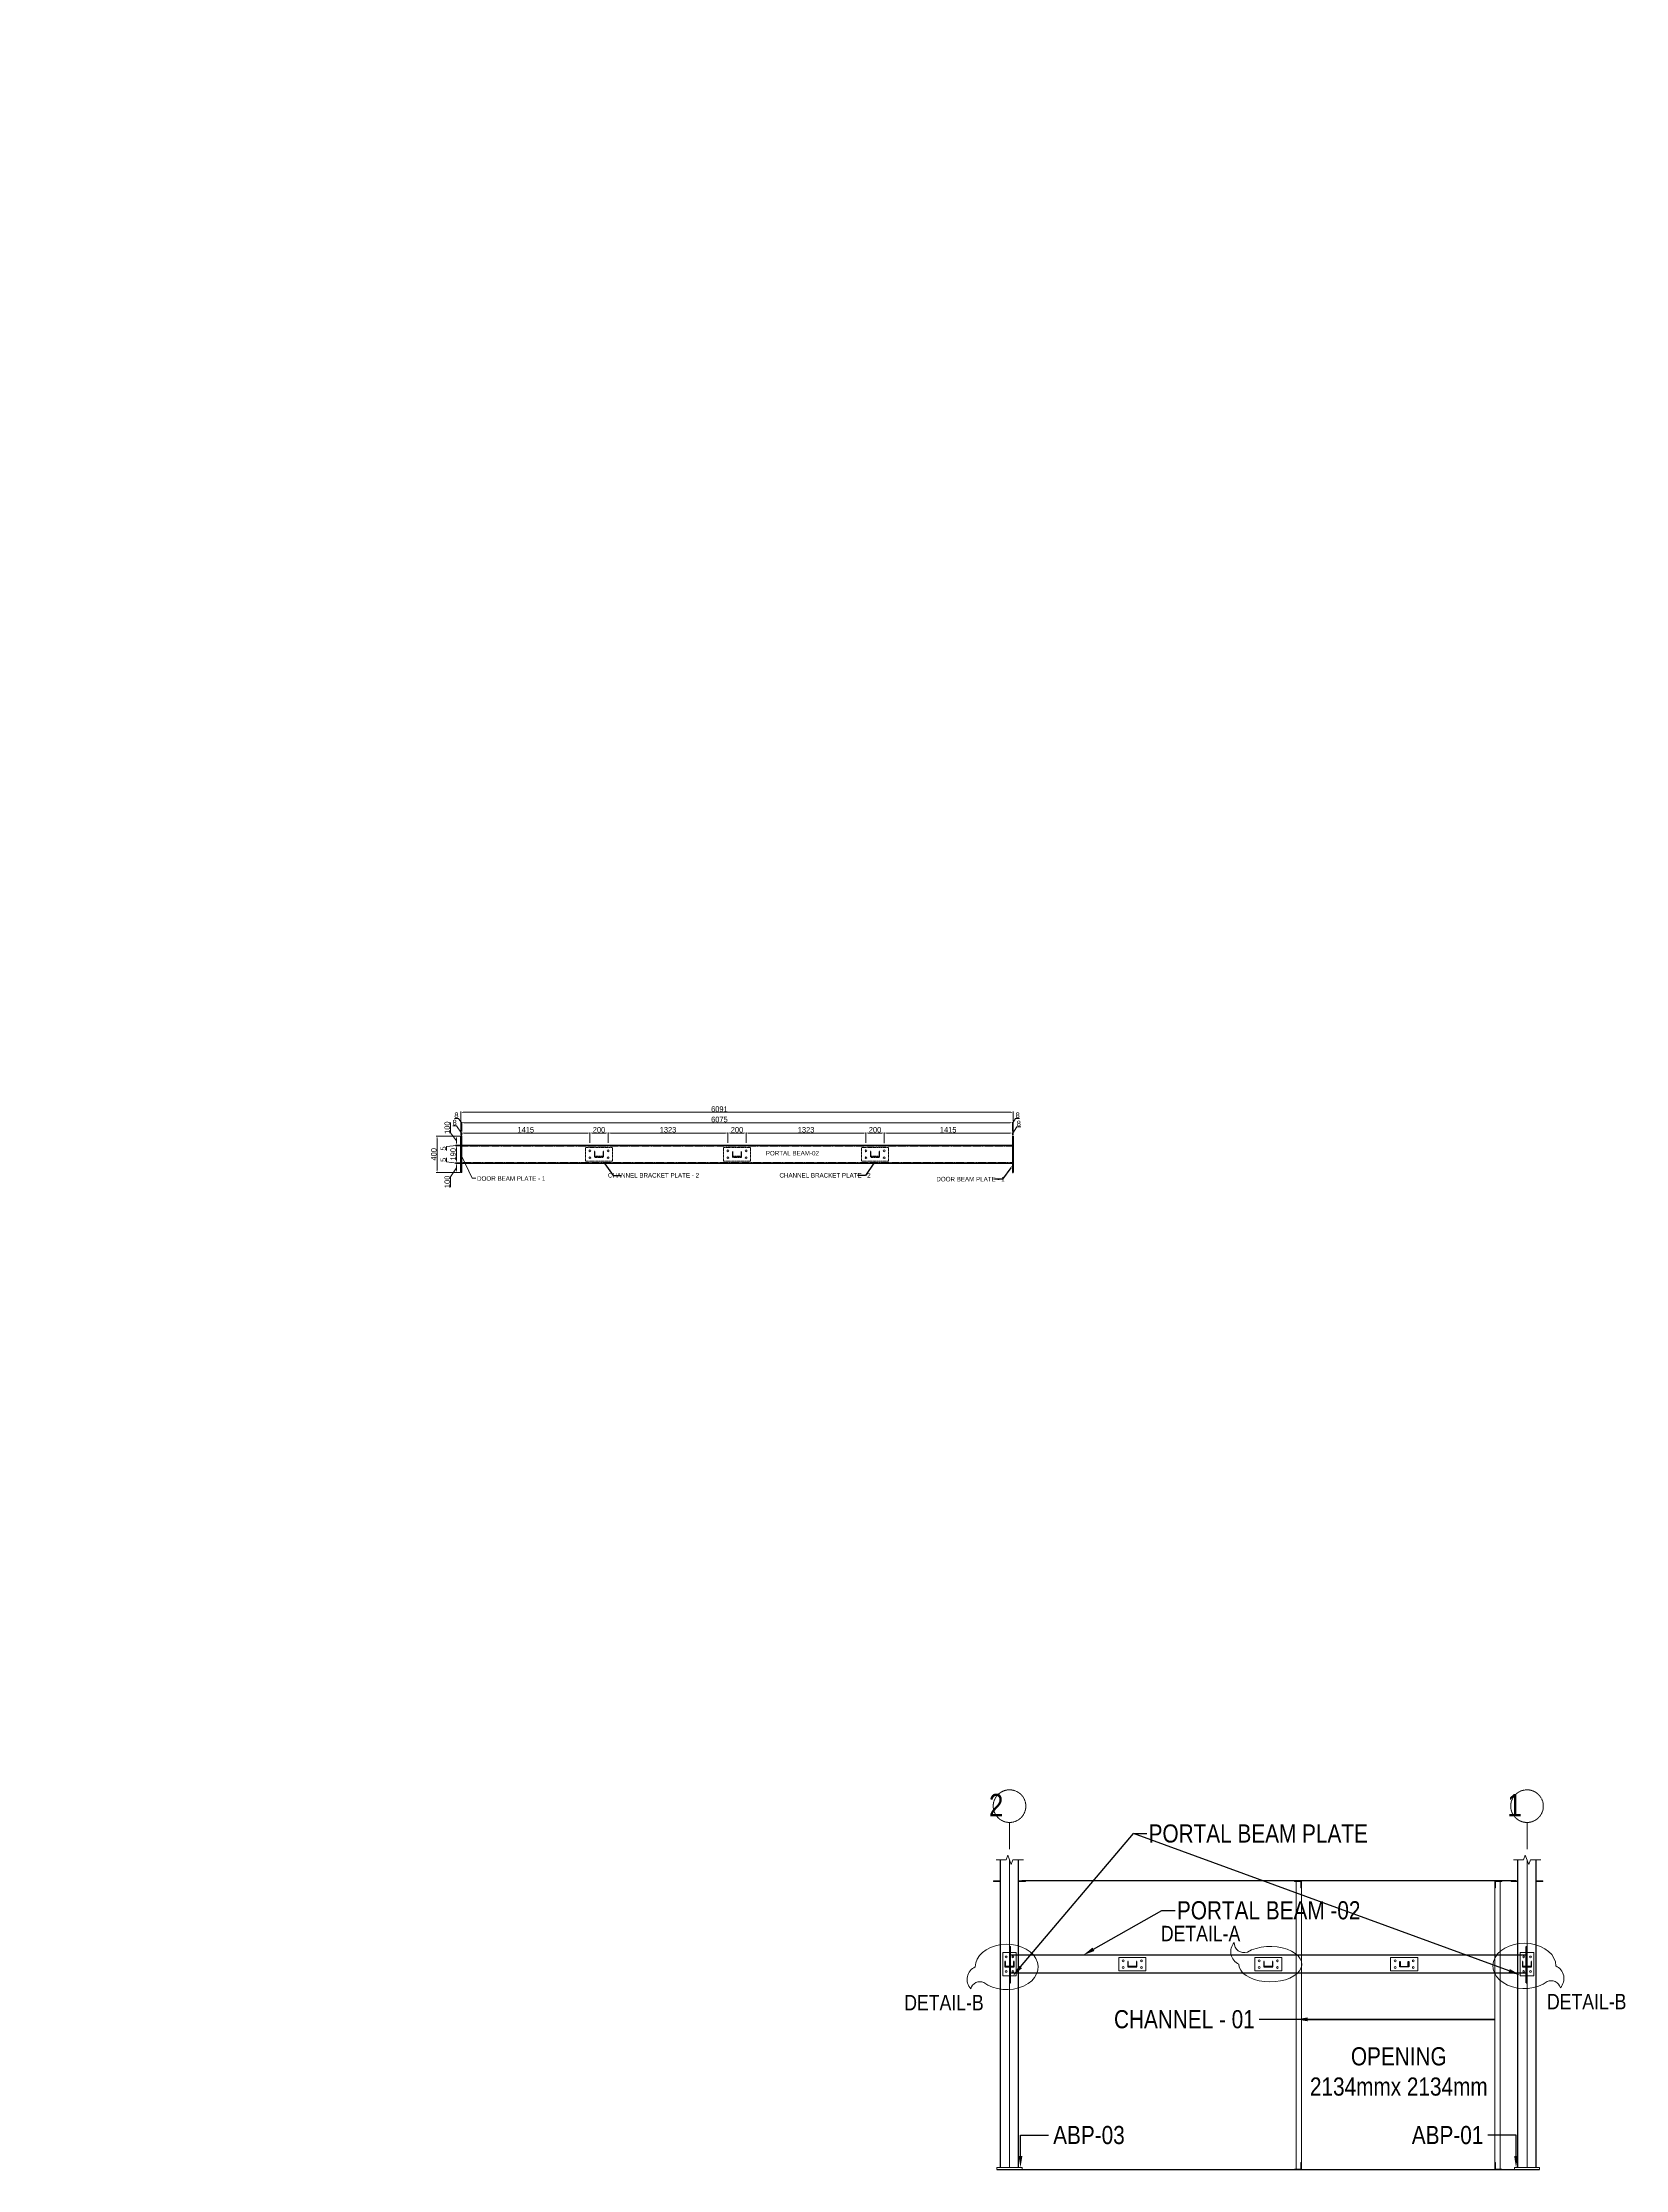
# Model space of a CAD drawing. Header units: millimetres. Extents: x 0 to 2669304, y -3314102 to 0.
# Drawn here: x 2440749 to 2458212, y -3116488 to -3093031 of the extents above; entities that cross this region are included whole.
import ezdxf
from ezdxf import colors
from ezdxf.entities.mleader import LeaderData, LeaderLine
from ezdxf.math import Vec2, Vec3

# ---------------------------------------------------------------- set-up
doc = ezdxf.new("R2010")
doc.units = ezdxf.units.MM
doc.header["$LTSCALE"] = 0.4
doc.header["$MEASUREMENT"] = 0
doc.header["$PDMODE"] = 34
for name, pattern in [('CENTER', [2, 1.25, -0.25, 0.25, -0.25]), ('DASHED', [0.75, 0.5, -0.25]), ('DASHED2', [0.375, 0.25, -0.125])]:
    doc.linetypes.add(name, pattern=pattern)
for name, color, linetype, lineweight in [('1NSDIM0', 7, 'Continuous', 9), ('Base Plate', 114, 'Continuous', 20), ('Bracing', 34, 'DASHED2', 20), ('Cleat plate', 124, 'Continuous', 20), ('Dim1', 147, 'Continuous', 20), ('DOORS', 44, 'Continuous', 9), ('Eave Clip', 12, 'Continuous', 18), ('Grid', 202, 'CENTER', 18), ('HATCH', 8, 'Continuous', 5), ('Outer Line', 1, 'Continuous', 30), ('Steel', 1, 'Continuous', 30), ('TEXT', 7, 'Continuous', 13), ('Text Small', 7, 'Continuous', 0)]:
    doc.layers.add(name, color=color, linetype=linetype, lineweight=lineweight)
for name, color, linetype in [('Girder', 104, 'Continuous'), ('Purlan', 46, 'Continuous'), ('SECONDARY', 6, 'Continuous')]:
    doc.layers.add(name, color=color, linetype=linetype)
doc.styles.get("Standard").update_dxf_attribs({"font": 'ARIALN.TTF'})
doc.styles.add('style2', font='ARIALN.TTF')
doc.dimstyles.new('shahid', dxfattribs={"dimtxt": 37.0005, "dimasz": 20, "dimexe": 8, "dimexo": 10, "dimgap": 5, "dimtad": 3, "dimdec": 0, "dimrnd": 1, "dimzin": 0, "dimdsep": 46, "dimtxsty": 'style2', "dimcen": 0.09, "dimclrt": 1, "dimadec": 0, "dimazin": 0, "dimtfac": 1, "dimtdec": 0, "dimtix": 1, "dimtmove": 1, "dimatfit": 3, "dimfxl": 0, "dimtolj": 1, "dimtzin": 0, "dimlwd": 5, "dimlwe": 5, "dimarcsym": 0})

# ---------------------------------------------------------------- blocks, each defined once
blk = doc.blocks.new('A$C79F251E9')
at = {"layer": 'Cleat plate'}
h = blk.add_hatch(color=256, dxfattribs=at)
h.dxf.hatch_style = 1
h.paths.add_polyline_path([(0, 0), (0, 5), (75, 5), (75, 0)])
blk.add_lwpolyline([(0, 0), (0, 5), (75, 5), (75, 0)], close=True, dxfattribs=at)
blk = doc.blocks.new('A$C157B0F3B')
at = {"layer": '1NSDIM0'}
for p, q in [((150, 260), (0, 260)), ((0, 260), (0, 0)), ((150, 260), (150, 0)), ((150, 0), (0, 0))]:
    blk.add_line(p, q, dxfattribs=at)
for centre in [(37, 210), (37, 50), (112, 210), (112, 50)]:
    blk.add_circle(centre, 10, dxfattribs=at)
at = {"layer": 'SECONDARY'}
blk.add_lwpolyline([(120, 160), (125, 160), (125, 100), (25, 100), (25, 160), (30, 160), (30, 105), (120, 105), (120, 160)], dxfattribs=at)
blk = doc.blocks.new('A$C036A6C31')
at = {"layer": '1NSDIM0'}
for p, q in [((0, 150), (0, 0)), ((0, 150), (300, 150)), ((0, 0), (300, 0)), ((300, 150), (300, 0))]:
    blk.add_line(p, q, dxfattribs=at)
for centre in [(50, 112), (50, 38), (250, 112), (250, 38)]:
    blk.add_circle(centre, 10, dxfattribs=at)
at = {"layer": 'SECONDARY'}
blk.add_lwpolyline([(195, 105), (200, 105), (200, 45), (100, 45), (100, 105), (105, 105), (105, 50), (195, 50), (195, 105)], dxfattribs=at)
blk = doc.blocks.new('*D1025')
at = {"layer": 'Defpoints', "color": 0, "linetype": 'Continuous'}
for p in [(2445365, -3105058), (2445365, -3105092), (2445373, -3105092)]:
    blk.add_point(p, dxfattribs=at)
at = {"layer": 'Dim1', "color": 0, "lineweight": 5}
for p, q in [((2445316, -3104978), (2445274, -3104978)), ((2445369, -3105058), (2445316, -3104978)), ((2445365, -3105082), (2445365, -3105050)), ((2445373, -3105058), (2445365, -3105058)), ((2445373, -3105058), (2445365, -3105058)), ((2445373, -3105082), (2445373, -3105050))]:
    blk.add_line(p, q, dxfattribs=at)
at = {"layer": 'Dim1', "color": 1, "linetype": 'Continuous', "insert": (2445295, -3104942), "char_height": 60, "attachment_point": 5, "style": 'style2'}
blk.add_mtext('\\A1;8', dxfattribs=at)
blk = doc.blocks.new('*D994')
at = {"layer": 'Defpoints', "color": 0, "linetype": 'Continuous'}
for p in [(2445373, -3105092), (2446788, -3105058), (2446788, -3105177)]:
    blk.add_point(p, dxfattribs=at)
at = {"layer": 'Dim1', "color": 0, "lineweight": 5}
for p, q in [((2445373, -3105082), (2445373, -3105050)), ((2445398, -3105058), (2446763, -3105058)), ((2446788, -3105167), (2446788, -3105050))]:
    blk.add_line(p, q, dxfattribs=at)
at = {"layer": 'Dim1', "color": 0, "linetype": 'Continuous'}
for points in [[(2445398, -3105053), (2445398, -3105062), (2445373, -3105058)], [(2446763, -3105053), (2446763, -3105062), (2446788, -3105058)]]:
    blk.add_solid(points, dxfattribs=at)
at = {"layer": 'Dim1', "color": 1, "linetype": 'Continuous', "insert": (2446080, -3105022), "char_height": 60, "attachment_point": 5, "style": 'style2'}
blk.add_mtext('\\A1;1415', dxfattribs=at)
blk = doc.blocks.new('*D1026')
at = {"layer": 'Defpoints', "color": 0, "linetype": 'Continuous'}
for p in [(2451448, -3105058), (2451448, -3105092), (2451456, -3105092)]:
    blk.add_point(p, dxfattribs=at)
at = {"layer": 'Dim1', "color": 0, "lineweight": 5}
for p, q in [((2451448, -3105082), (2451448, -3105050)), ((2451456, -3105058), (2451448, -3105058)), ((2451456, -3105058), (2451448, -3105058)), ((2451452, -3105058), (2451498, -3104988)), ((2451456, -3105082), (2451456, -3105050)), ((2451498, -3104988), (2451540, -3104988))]:
    blk.add_line(p, q, dxfattribs=at)
at = {"layer": 'Dim1', "color": 1, "linetype": 'Continuous', "insert": (2451519, -3104952), "char_height": 60, "attachment_point": 5, "style": 'style2'}
blk.add_mtext('\\A1;8', dxfattribs=at)
blk = doc.blocks.new('*D995')
at = {"layer": 'Defpoints', "color": 0, "linetype": 'Continuous'}
for p in [(2445373, -3104944), (2445373, -3105050), (2451448, -3105050)]:
    blk.add_point(p, dxfattribs=at)
at = {"layer": 'Dim1', "color": 0, "lineweight": 5}
for p, q in [((2445373, -3105040), (2445373, -3104936)), ((2451423, -3104944), (2445398, -3104944)), ((2451448, -3105040), (2451448, -3104936))]:
    blk.add_line(p, q, dxfattribs=at)
at = {"layer": 'Dim1', "color": 0, "linetype": 'Continuous'}
for points in [[(2445398, -3104939), (2445398, -3104948), (2445373, -3104944)], [(2451423, -3104939), (2451423, -3104948), (2451448, -3104944)]]:
    blk.add_solid(points, dxfattribs=at)
at = {"layer": 'Dim1', "color": 1, "linetype": 'Continuous', "insert": (2448216, -3104908), "char_height": 60, "attachment_point": 5, "style": 'style2'}
blk.add_mtext('\\A1;6075', dxfattribs=at)
blk = doc.blocks.new('*D996')
at = {"layer": 'Defpoints', "color": 0, "linetype": 'Continuous'}
for p in [(2445365, -3105092), (2445314, -3105192), (2445365, -3105192)]:
    blk.add_point(p, dxfattribs=at)
at = {"layer": 'Dim1', "color": 0, "lineweight": 5}
for p, q in [((2445250, -3105056), (2445250, -3104942)), ((2445314, -3105142), (2445250, -3105056)), ((2445355, -3105092), (2445306, -3105092)), ((2445314, -3105117), (2445314, -3105167)), ((2445355, -3105192), (2445306, -3105192))]:
    blk.add_line(p, q, dxfattribs=at)
at = {"layer": 'Dim1', "color": 0, "linetype": 'Continuous'}
for points in [[(2445310, -3105117), (2445319, -3105117), (2445314, -3105092)], [(2445310, -3105167), (2445319, -3105167), (2445314, -3105192)]]:
    blk.add_solid(points, dxfattribs=at)
at = {"layer": 'Dim1', "color": 1, "linetype": 'Continuous', "insert": (2445214, -3104999), "char_height": 60, "attachment_point": 5, "rotation": 90, "style": 'style2'}
blk.add_mtext('\\A1;100', dxfattribs=at)
blk = doc.blocks.new('*D997')
at = {"layer": 'Defpoints', "color": 0, "linetype": 'Continuous'}
for p in [(2445314, -3105197), (2445365, -3105192), (2445365, -3105197)]:
    blk.add_point(p, dxfattribs=at)
at = {"layer": 'Dim1', "color": 0, "lineweight": 5}
for p, q in [((2445314, -3105195), (2445206, -3105207)), ((2445206, -3105207), (2445206, -3105250)), ((2445355, -3105192), (2445306, -3105192)), ((2445355, -3105197), (2445306, -3105197)), ((2445314, -3105192), (2445314, -3105197)), ((2445314, -3105192), (2445314, -3105197))]:
    blk.add_line(p, q, dxfattribs=at)
at = {"layer": 'Dim1', "color": 1, "linetype": 'Continuous', "insert": (2445170, -3105228), "char_height": 60, "attachment_point": 5, "rotation": 90, "style": 'style2'}
blk.add_mtext('\\A1;5', dxfattribs=at)
blk = doc.blocks.new('*D998')
at = {"layer": 'Defpoints', "color": 0, "linetype": 'Continuous'}
for p in [(2445365, -3105197), (2445314, -3105387), (2445365, -3105387)]:
    blk.add_point(p, dxfattribs=at)
at = {"layer": 'Dim1', "color": 0, "lineweight": 5}
for p, q in [((2445355, -3105197), (2445306, -3105197)), ((2445314, -3105222), (2445314, -3105362)), ((2445355, -3105387), (2445306, -3105387))]:
    blk.add_line(p, q, dxfattribs=at)
at = {"layer": 'Dim1', "color": 0, "linetype": 'Continuous'}
for points in [[(2445310, -3105222), (2445319, -3105222), (2445314, -3105197)], [(2445310, -3105362), (2445319, -3105362), (2445314, -3105387)]]:
    blk.add_solid(points, dxfattribs=at)
at = {"layer": 'Dim1', "color": 1, "linetype": 'Continuous', "insert": (2445279, -3105292), "char_height": 60, "attachment_point": 5, "rotation": 90, "style": 'style2'}
blk.add_mtext('\\A1;190', dxfattribs=at)
blk = doc.blocks.new('*D999')
at = {"layer": 'Defpoints', "color": 0, "linetype": 'Continuous'}
for p in [(2445314, -3105392), (2445365, -3105387), (2445365, -3105392)]:
    blk.add_point(p, dxfattribs=at)
at = {"layer": 'Dim1', "color": 0, "lineweight": 5}
for p, q in [((2445206, -3105374), (2445206, -3105332)), ((2445314, -3105390), (2445206, -3105374)), ((2445355, -3105387), (2445306, -3105387)), ((2445355, -3105392), (2445306, -3105392)), ((2445314, -3105387), (2445314, -3105392)), ((2445314, -3105387), (2445314, -3105392))]:
    blk.add_line(p, q, dxfattribs=at)
at = {"layer": 'Dim1', "color": 1, "linetype": 'Continuous', "insert": (2445170, -3105353), "char_height": 60, "attachment_point": 5, "rotation": 90, "style": 'style2'}
blk.add_mtext('\\A1;5', dxfattribs=at)
blk = doc.blocks.new('*D1000')
at = {"layer": 'Defpoints', "color": 0, "linetype": 'Continuous'}
for p in [(2445314, -3105492), (2445365, -3105392), (2445365, -3105492)]:
    blk.add_point(p, dxfattribs=at)
at = {"layer": 'Dim1', "color": 0, "lineweight": 5}
for p, q in [((2445314, -3105442), (2445250, -3105539)), ((2445250, -3105539), (2445250, -3105653)), ((2445355, -3105392), (2445306, -3105392)), ((2445355, -3105492), (2445306, -3105492)), ((2445314, -3105417), (2445314, -3105467))]:
    blk.add_line(p, q, dxfattribs=at)
at = {"layer": 'Dim1', "color": 0, "linetype": 'Continuous'}
for points in [[(2445310, -3105417), (2445319, -3105417), (2445314, -3105392)], [(2445310, -3105467), (2445319, -3105467), (2445314, -3105492)]]:
    blk.add_solid(points, dxfattribs=at)
at = {"layer": 'Dim1', "color": 1, "linetype": 'Continuous', "insert": (2445214, -3105596), "char_height": 60, "attachment_point": 5, "rotation": 90, "style": 'style2'}
blk.add_mtext('\\A1;100', dxfattribs=at)
blk = doc.blocks.new('*D1027')
at = {"layer": 'Defpoints', "color": 0, "linetype": 'Continuous'}
for p in [(2445365, -3105092), (2445101, -3105492), (2445365, -3105492)]:
    blk.add_point(p, dxfattribs=at)
at = {"layer": 'Dim1', "color": 0, "lineweight": 5}
for p, q in [((2445355, -3105092), (2445093, -3105092)), ((2445101, -3105117), (2445101, -3105467)), ((2445355, -3105492), (2445093, -3105492))]:
    blk.add_line(p, q, dxfattribs=at)
at = {"layer": 'Dim1', "color": 0, "linetype": 'Continuous'}
for points in [[(2445097, -3105117), (2445105, -3105117), (2445101, -3105092)], [(2445097, -3105467), (2445105, -3105467), (2445101, -3105492)]]:
    blk.add_solid(points, dxfattribs=at)
at = {"layer": 'Dim1', "color": 1, "linetype": 'Continuous', "insert": (2445065, -3105292), "char_height": 60, "attachment_point": 5, "rotation": 90, "style": 'style2'}
blk.add_mtext('\\A1;400', dxfattribs=at)
blk = doc.blocks.new('*D1001')
at = {"layer": 'Defpoints', "color": 0, "linetype": 'Continuous'}
for p in [(2450033, -3105058), (2449833, -3105177), (2450033, -3105177)]:
    blk.add_point(p, dxfattribs=at)
at = {"layer": 'Dim1', "color": 0, "lineweight": 5}
for p, q in [((2449833, -3105167), (2449833, -3105050)), ((2449858, -3105058), (2450008, -3105058)), ((2450033, -3105167), (2450033, -3105050))]:
    blk.add_line(p, q, dxfattribs=at)
at = {"layer": 'Dim1', "color": 0, "linetype": 'Continuous'}
for points in [[(2449858, -3105053), (2449858, -3105062), (2449833, -3105058)], [(2450008, -3105053), (2450008, -3105062), (2450033, -3105058)]]:
    blk.add_solid(points, dxfattribs=at)
at = {"layer": 'Dim1', "color": 1, "linetype": 'Continuous', "insert": (2449933, -3105022), "char_height": 60, "attachment_point": 5, "style": 'style2'}
blk.add_mtext('\\A1;200', dxfattribs=at)
blk = doc.blocks.new('*D1002')
at = {"layer": 'Defpoints', "color": 0, "linetype": 'Continuous'}
for p in [(2451448, -3105058), (2451448, -3105092), (2450033, -3105180)]:
    blk.add_point(p, dxfattribs=at)
at = {"layer": 'Dim1', "color": 0, "lineweight": 5}
for p, q in [((2450033, -3105170), (2450033, -3105050)), ((2450058, -3105058), (2451423, -3105058)), ((2451448, -3105082), (2451448, -3105050))]:
    blk.add_line(p, q, dxfattribs=at)
at = {"layer": 'Dim1', "color": 0, "linetype": 'Continuous'}
for points in [[(2450058, -3105053), (2450058, -3105062), (2450033, -3105058)], [(2451423, -3105053), (2451423, -3105062), (2451448, -3105058)]]:
    blk.add_solid(points, dxfattribs=at)
at = {"layer": 'Dim1', "color": 1, "linetype": 'Continuous', "insert": (2450740, -3105022), "char_height": 60, "attachment_point": 5, "style": 'style2'}
blk.add_mtext('\\A1;1415', dxfattribs=at)
blk = doc.blocks.new('*D1003')
at = {"layer": 'Defpoints', "color": 0, "linetype": 'Continuous'}
for p in [(2445365, -3104829), (2445365, -3104936), (2451456, -3104936)]:
    blk.add_point(p, dxfattribs=at)
at = {"layer": 'Dim1', "color": 0, "lineweight": 5}
for p, q in [((2445365, -3104926), (2445365, -3104821)), ((2451431, -3104829), (2445390, -3104829)), ((2451456, -3104926), (2451456, -3104821))]:
    blk.add_line(p, q, dxfattribs=at)
at = {"layer": 'Dim1', "color": 0, "linetype": 'Continuous'}
for points in [[(2445390, -3104825), (2445390, -3104834), (2445365, -3104829)], [(2451431, -3104825), (2451431, -3104834), (2451456, -3104829)]]:
    blk.add_solid(points, dxfattribs=at)
at = {"layer": 'Dim1', "color": 1, "linetype": 'Continuous', "insert": (2448216, -3104794), "char_height": 60, "attachment_point": 5, "style": 'style2'}
blk.add_mtext('\\A1;6091', dxfattribs=at)
blk = doc.blocks.new('*D1004')
at = {"layer": 'Defpoints', "color": 0, "linetype": 'Continuous'}
for p in [(2451448, -3105050), (2451456, -3104944), (2451456, -3105058)]:
    blk.add_point(p, dxfattribs=at)
at = {"layer": 'Dim1', "color": 0, "lineweight": 5}
for p, q in [((2451452, -3104944), (2451484, -3104897)), ((2451484, -3104897), (2451527, -3104897)), ((2451448, -3105040), (2451448, -3104936)), ((2451448, -3104944), (2451456, -3104944)), ((2451448, -3104944), (2451456, -3104944)), ((2451456, -3105048), (2451456, -3104936))]:
    blk.add_line(p, q, dxfattribs=at)
at = {"layer": 'Dim1', "color": 1, "linetype": 'Continuous', "insert": (2451506, -3104861), "char_height": 60, "attachment_point": 5, "style": 'style2'}
blk.add_mtext('\\A1;8', dxfattribs=at)
blk = doc.blocks.new('*D1005')
at = {"layer": 'Defpoints', "color": 0, "linetype": 'Continuous'}
for p in [(2445365, -3104944), (2445365, -3105058), (2445373, -3105050)]:
    blk.add_point(p, dxfattribs=at)
at = {"layer": 'Dim1', "color": 0, "lineweight": 5}
for p, q in [((2445336, -3104897), (2445294, -3104897)), ((2445369, -3104944), (2445336, -3104897)), ((2445365, -3105048), (2445365, -3104936)), ((2445373, -3104944), (2445365, -3104944)), ((2445373, -3104944), (2445365, -3104944)), ((2445373, -3105040), (2445373, -3104936))]:
    blk.add_line(p, q, dxfattribs=at)
at = {"layer": 'Dim1', "color": 1, "linetype": 'Continuous', "insert": (2445315, -3104861), "char_height": 60, "attachment_point": 5, "style": 'style2'}
blk.add_mtext('\\A1;8', dxfattribs=at)
blk = doc.blocks.new('*D1006')
at = {"layer": 'Defpoints', "color": 0, "linetype": 'Continuous'}
for p in [(2448510, -3105058), (2448310, -3105177), (2448510, -3105177)]:
    blk.add_point(p, dxfattribs=at)
at = {"layer": 'Dim1', "color": 0, "lineweight": 5}
for p, q in [((2448310, -3105167), (2448310, -3105050)), ((2448335, -3105058), (2448485, -3105058)), ((2448510, -3105167), (2448510, -3105050))]:
    blk.add_line(p, q, dxfattribs=at)
at = {"layer": 'Dim1', "color": 0, "linetype": 'Continuous'}
for points in [[(2448335, -3105053), (2448335, -3105062), (2448310, -3105058)], [(2448485, -3105053), (2448485, -3105062), (2448510, -3105058)]]:
    blk.add_solid(points, dxfattribs=at)
at = {"layer": 'Dim1', "color": 1, "linetype": 'Continuous', "insert": (2448410, -3105022), "char_height": 60, "attachment_point": 5, "style": 'style2'}
blk.add_mtext('\\A1;200', dxfattribs=at)
blk = doc.blocks.new('*D1007')
at = {"layer": 'Defpoints', "color": 0, "linetype": 'Continuous'}
for p in [(2446988, -3105058), (2446788, -3105177), (2446988, -3105177)]:
    blk.add_point(p, dxfattribs=at)
at = {"layer": 'Dim1', "color": 0, "lineweight": 5}
for p, q in [((2446788, -3105167), (2446788, -3105050)), ((2446813, -3105058), (2446963, -3105058)), ((2446988, -3105167), (2446988, -3105050))]:
    blk.add_line(p, q, dxfattribs=at)
at = {"layer": 'Dim1', "color": 0, "linetype": 'Continuous'}
for points in [[(2446813, -3105053), (2446813, -3105062), (2446788, -3105058)], [(2446963, -3105053), (2446963, -3105062), (2446988, -3105058)]]:
    blk.add_solid(points, dxfattribs=at)
at = {"layer": 'Dim1', "color": 1, "linetype": 'Continuous', "insert": (2446888, -3105022), "char_height": 60, "attachment_point": 5, "style": 'style2'}
blk.add_mtext('\\A1;200', dxfattribs=at)
blk = doc.blocks.new('*D1008')
at = {"layer": 'Defpoints', "color": 0, "linetype": 'Continuous'}
for p in [(2448310, -3105058), (2446988, -3105177), (2448310, -3105177)]:
    blk.add_point(p, dxfattribs=at)
at = {"layer": 'Dim1', "color": 0, "lineweight": 5}
for p, q in [((2446988, -3105167), (2446988, -3105050)), ((2447013, -3105058), (2448285, -3105058)), ((2448310, -3105167), (2448310, -3105050))]:
    blk.add_line(p, q, dxfattribs=at)
at = {"layer": 'Dim1', "color": 0, "linetype": 'Continuous'}
for points in [[(2447013, -3105053), (2447013, -3105062), (2446988, -3105058)], [(2448285, -3105053), (2448285, -3105062), (2448310, -3105058)]]:
    blk.add_solid(points, dxfattribs=at)
at = {"layer": 'Dim1', "color": 1, "linetype": 'Continuous', "insert": (2447649, -3105022), "char_height": 60, "attachment_point": 5, "style": 'style2'}
blk.add_mtext('\\A1;1323', dxfattribs=at)
blk = doc.blocks.new('*D1009')
at = {"layer": 'Defpoints', "color": 0, "linetype": 'Continuous'}
for p in [(2449833, -3105058), (2448510, -3105177), (2449833, -3105177)]:
    blk.add_point(p, dxfattribs=at)
at = {"layer": 'Dim1', "color": 0, "lineweight": 5}
for p, q in [((2448510, -3105167), (2448510, -3105050)), ((2448535, -3105058), (2449808, -3105058)), ((2449833, -3105167), (2449833, -3105050))]:
    blk.add_line(p, q, dxfattribs=at)
at = {"layer": 'Dim1', "color": 0, "linetype": 'Continuous'}
for points in [[(2448535, -3105053), (2448535, -3105062), (2448510, -3105058)], [(2449808, -3105053), (2449808, -3105062), (2449833, -3105058)]]:
    blk.add_solid(points, dxfattribs=at)
at = {"layer": 'Dim1', "color": 1, "linetype": 'Continuous', "insert": (2449172, -3105022), "char_height": 60, "attachment_point": 5, "style": 'style2'}
blk.add_mtext('\\A1;1323', dxfattribs=at)

msp = doc.modelspace()

# ---------------------------------------------------------------- linework, layer by layer
at = {"layer": '1NSDIM0'}
for centre in [(2446787.535, -3105254.5545), (2446787.535, -3105329.5545), (2446987.535, -3105254.5545), (2446987.535, -3105329.5545), (2448310.285, -3105254.5545), (2448310.285, -3105329.5545), (2448510.285, -3105254.5545), (2448510.285, -3105329.5545), (2449833.035, -3105254.5545), (2449833.035, -3105329.5545), (2450033.035, -3105254.5545), (2450033.035, -3105329.5545)]:
    msp.add_circle(centre, 10, dxfattribs=at)
at = {"layer": 'Base Plate'}
for points in [[(2451277.587, -3116467.6595), (2451555.587, -3116467.6595), (2451555.587, -3116487.6595), (2451277.587, -3116487.6595)], [(2456986.587, -3116467.6595), (2457264.587, -3116467.6595), (2457264.587, -3116487.6595), (2456986.587, -3116487.6595)]]:
    msp.add_lwpolyline(points, close=True, dxfattribs=at)
at = {"layer": 'Bracing'}
for p, q in [((2446737.535, -3105217.0545), (2446737.535, -3105367.0545)), ((2447037.535, -3105217.0545), (2446737.535, -3105217.0545)), ((2447037.535, -3105367.0545), (2446737.535, -3105367.0545)), ((2447037.535, -3105217.0545), (2447037.535, -3105367.0545)), ((2448260.285, -3105217.0545), (2448260.285, -3105367.0545)), ((2448560.285, -3105217.0545), (2448260.285, -3105217.0545)), ((2448560.285, -3105367.0545), (2448260.285, -3105367.0545)), ((2448560.285, -3105217.0545), (2448560.285, -3105367.0545)), ((2449783.035, -3105217.0545), (2449783.035, -3105367.0545)), ((2450083.035, -3105217.0545), (2449783.035, -3105217.0545)), ((2450083.035, -3105367.0545), (2449783.035, -3105367.0545)), ((2450083.035, -3105217.0545), (2450083.035, -3105367.0545))]:
    msp.add_line(p, q, dxfattribs=at)
at = {"layer": 'DOORS'}
for p, q in [((2454577.087, -3113305.6595), (2454577.087, -3116487.6595)), ((2454637.087, -3113305.6595), (2454637.087, -3116487.6595)), ((2456771.087, -3113305.6595), (2456771.087, -3116487.6595)), ((2456831.087, -3113305.6595), (2456831.087, -3116487.6595))]:
    msp.add_line(p, q, dxfattribs=at)
at = {"layer": 'Eave Clip'}
for points in [[(2454632.087, -3113310.6595), (2454632.087, -3113380.6595), (2454637.087, -3113380.6595), (2454637.087, -3113305.6595), (2454562.087, -3113305.6595), (2454562.087, -3113310.6595)], [(2456776.087, -3113310.6595), (2456776.087, -3113380.6595), (2456771.087, -3113380.6595), (2456771.087, -3113305.6595), (2456846.087, -3113305.6595), (2456846.087, -3113310.6595)], [(2454632.087, -3116482.6595), (2454632.087, -3116412.6595), (2454637.087, -3116412.6595), (2454637.087, -3116487.6595), (2454562.087, -3116487.6595), (2454562.087, -3116482.6595)], [(2456776.087, -3116482.6595), (2456776.087, -3116412.6595), (2456771.087, -3116412.6595), (2456771.087, -3116487.6595), (2456846.087, -3116487.6595), (2456846.087, -3116482.6595)]]:
    msp.add_lwpolyline(points, close=True, dxfattribs=at)
at = {"layer": 'Girder', "linetype": 'DASHED2'}
for points in [[(2446842.535, -3105262.0545), (2446837.535, -3105262.0545), (2446837.535, -3105322.0545), (2446937.535, -3105322.0545), (2446937.535, -3105262.0545), (2446932.535, -3105262.0545), (2446932.535, -3105317.0545), (2446842.535, -3105317.0545), (2446842.535, -3105262.0545)], [(2448365.285, -3105262.0545), (2448360.285, -3105262.0545), (2448360.285, -3105322.0545), (2448460.285, -3105322.0545), (2448460.285, -3105262.0545), (2448455.285, -3105262.0545), (2448455.285, -3105317.0545), (2448365.285, -3105317.0545), (2448365.285, -3105262.0545)], [(2449888.035, -3105262.0545), (2449883.035, -3105262.0545), (2449883.035, -3105322.0545), (2449983.035, -3105322.0545), (2449983.035, -3105262.0545), (2449978.035, -3105262.0545), (2449978.035, -3105317.0545), (2449888.035, -3105317.0545), (2449888.035, -3105262.0545)]]:
    msp.add_lwpolyline(points, dxfattribs=at)
at = {"layer": 'Grid'}
for p, q in [((2451416.587, -3112953.8711), (2451416.587, -3112660.839)), ((2457125.587, -3112953.8711), (2457125.587, -3112660.839)), ((2451416.587, -3116467.6595), (2451416.587, -3113074.6991)), ((2457125.587, -3116467.6595), (2457125.587, -3113074.6991))]:
    msp.add_line(p, q, dxfattribs=at)
for centre in [(2451416.587, -3112480.9435), (2457125.587, -3112480.9435)]:
    msp.add_circle(centre, 179.8955, dxfattribs=at)
at = {"layer": 'HATCH', "linetype": 'Continuous'}
for points in [[(2451268.337, -3113074.6991), (2451379.087, -3113074.6991), (2451397.837, -3113023.1839), (2451435.337, -3113126.2143), (2451454.087, -3113074.6991), (2451569.837, -3113074.6991)], [(2456977.337, -3113074.6991), (2457088.087, -3113074.6991), (2457106.837, -3113023.1839), (2457144.337, -3113126.2143), (2457163.087, -3113074.6991), (2457278.837, -3113074.6991)]]:
    msp.add_lwpolyline(points, dxfattribs=at)
at = {"layer": 'HATCH'}
for centre, radius, start, end in [((2454008.0547, -3114085.7289), 151.5152, 137.60626371, 245.8166294), ((2454004.3928, -3113988.1027), 108.3312, 177.60412298, 289.27791681), ((2451100.4726, -3114392.2125), 151.5152, 114.1833706, 222.39373629), ((2457381.7014, -3114381.2125), 151.5152, 317.60626371, 65.8166294), ((2451090.9729, -3114523.2538), 106.3951, 66.98151137, 164.24634787), ((2457391.2012, -3114512.2538), 106.3951, 15.75365213, 113.01848863)]:
    msp.add_arc(centre, radius, start, end, dxfattribs=at)
at = {"layer": 'HATCH', "extrusion": (0, 0, -1)}
msp.add_ellipse((2451385.6786, -3114253.9945), major_axis=(-347.2755, 0), ratio=0.7205625091, start_param=0, end_param=5.5289900936, dxfattribs=at)
at = {"layer": 'HATCH'}
for centre, major_axis, ratio in [((2454293.2607, -3114223.9469), (-347.2755, 0), 0.5618099883), ((2457096.4954, -3114242.9945), (347.2755, 0), 0.7205625091)]:
    msp.add_ellipse(centre, major_axis=major_axis, ratio=ratio, start_param=0, end_param=5.5289900936, dxfattribs=at)
at = {"layer": 'Outer Line'}
for p, q in [((2457115.087, -3114123.6595), (2451427.087, -3114123.6595)), ((2457115.087, -3114323.6595), (2451427.087, -3114323.6595))]:
    msp.add_line(p, q, dxfattribs=at)
at = {"layer": 'Purlan'}
msp.add_line((2457000.587, -3113305.6595), (2451554.087, -3113305.6595), dxfattribs=at)
at = {"layer": 'Steel', "linetype": 'Continuous'}
for p, q in [((2445364.785, -3105492.0545), (2445364.785, -3105092.0545)), ((2445372.785, -3105092.0545), (2445364.785, -3105092.0545)), ((2445372.785, -3105492.0545), (2445372.785, -3105092.0545)), ((2451447.785, -3105092.0545), (2451447.785, -3105492.0545)), ((2451447.785, -3105092.0545), (2451455.785, -3105092.0545)), ((2451455.785, -3105092.0545), (2451455.785, -3105492.0545)), ((2445372.785, -3105192.0545), (2451447.785, -3105192.0545)), ((2445372.785, -3105492.0545), (2445364.785, -3105492.0545)), ((2451447.785, -3105392.0545), (2445372.785, -3105392.0545)), ((2451447.785, -3105492.0545), (2451455.785, -3105492.0545)), ((2451419.087, -3114428.6595), (2451419.087, -3114028.6595)), ((2451419.087, -3114028.6595), (2451427.087, -3114028.6595)), ((2451427.087, -3114428.6595), (2451427.087, -3114028.6595)), ((2457115.087, -3114428.6595), (2457115.087, -3114028.6595)), ((2457115.087, -3114028.6595), (2457123.087, -3114028.6595)), ((2457123.087, -3114428.6595), (2457123.087, -3114028.6595)), ((2451419.087, -3114428.6595), (2451427.087, -3114428.6595)), ((2457115.087, -3114428.6595), (2457123.087, -3114428.6595))]:
    msp.add_line(p, q, dxfattribs=at)
at = {"layer": 'Steel', "linetype": 'DASHED'}
for p, q in [((2445372.785, -3105197.0545), (2451447.785, -3105197.0545)), ((2451447.785, -3105387.0545), (2445372.785, -3105387.0545))]:
    msp.add_line(p, q, dxfattribs=at)
at = {"layer": 'Steel'}
for p, q in [((2451316.587, -3116467.6595), (2451316.587, -3113074.6991)), ((2451516.587, -3116467.6595), (2451516.587, -3113074.6991)), ((2457025.587, -3116467.6595), (2457025.587, -3113074.6991)), ((2457225.587, -3116467.6595), (2457225.587, -3113074.6991)), ((2451277.587, -3116487.6595), (2457264.587, -3116487.6595))]:
    msp.add_line(p, q, dxfattribs=at)

# ---------------------------------------------------------------- block references
at = {"layer": 'HATCH', "xscale": -1}
for p in [(2452921.0875, -3114298.6595), (2454421.0875, -3114298.6595)]:
    msp.add_blockref('A$C036A6C31', p, dxfattribs=at)
at = {"layer": 'HATCH'}
msp.add_blockref('A$C036A6C31', (2455621.0865, -3114298.6595), dxfattribs=at)
at = {"layer": 'Outer Line'}
for p in [(2451241.5869, -3113310.6588), (2451241.5869, -3113310.6588), (2456950.5869, -3113310.6588), (2456950.5869, -3113310.6588)]:
    msp.add_blockref('A$C79F251E9', p, dxfattribs=at)
at = {"layer": 'Outer Line', "xscale": -1}
for name, p in [('A$C79F251E9', (2451591.5871, -3113310.6588)), ('A$C79F251E9', (2451591.5871, -3113310.6588)), ('A$C79F251E9', (2457300.5871, -3113310.6588)), ('A$C79F251E9', (2457300.5871, -3113310.6588)), ('A$C157B0F3B', (2451491.5861, -3114353.6586)), ('A$C157B0F3B', (2457200.5861, -3114353.6586))]:
    msp.add_blockref(name, p, dxfattribs=at)

# ---------------------------------------------------------------- texts
at = {"layer": 'Grid', "char_height": 249.6, "attachment_point": 3}
for s, insert in [('2', (2451348.6044, -3112345.3536)), ('1', (2457068.4593, -3112345.3536))]:
    msp.add_mtext(s, dxfattribs=dict(at, insert=insert))
at = {"layer": 'TEXT', "linetype": 'Continuous', "style": 'style2'}
msp.add_text('DOOR BEAM PLATE - 1', height=50, dxfattribs=at).set_placement((2445542.4337, -3105584.4417))
at = {"layer": 'TEXT'}
for s, p in [('DETAIL-A', (2453086.223, -3113970.8263)), ('DETAIL-B', (2450255.5476, -3114732.54)), ('DETAIL-B', (2457345.7806, -3114721.54))]:
    msp.add_text(s, height=170, dxfattribs=at).set_placement(p)

# ---------------------------------------------------------------- dimensions: what is measured, and where the dimension line sits
at = {"layer": 'Dim1', "linetype": 'Continuous'}
for base, p1, p2, picture, middle in [((2445364.785, -3105057.6655), (2445372.785, -3105092.0545), (2445364.785, -3105092.0545), '*D1025', (2445311.0173, -3104977.8964)), ((2445364.785, -3104829.3818), (2451455.785, -3104935.5236), (2445364.785, -3104935.5236), '*D1003', (2448215.785, -3104829.3818)), ((2445372.785, -3104943.5236), (2451447.785, -3105049.6655), (2445372.785, -3105049.6655), '*D995', (2448215.785, -3104943.5236)), ((2451455.785, -3104943.5236), (2451447.785, -3105049.6655), (2451455.785, -3105057.6655), '*D1004', (2451489.419, -3104896.5317)), ((2451447.785, -3105057.6655), (2451455.785, -3105092.0545), (2451447.785, -3105092.0545), '*D1026', (2451502.9825, -3104987.6324))]:
    dim = msp.add_linear_dim(base=base, p1=p1, p2=p2, dimstyle='shahid', override={"dimtxt": 60, "dimasz": 25, "dimfxl": 0.0625}, dxfattribs=at)
    dim.commit()
    dim.dimension.update_dxf_attribs({"geometry": picture, "text_midpoint": middle, "dimtype": 160})
for base, p1, p2, angle, picture, middle in [((2445364.785, -3104943.5236), (2445372.785, -3105049.6655), (2445364.785, -3105057.6655), 180, '*D1005', (2445331.151, -3104896.5317)), ((2445314.3694, -3105192.0545), (2445364.785, -3105092.0545), (2445364.785, -3105192.0545), 90, '*D996', (2445249.7339, -3105051.3843)), ((2445314.3694, -3105392.0545), (2445364.785, -3105387.0545), (2445364.785, -3105392.0545), 90, '*D999', (2445205.6242, -3105369.3897)), ((2445314.3694, -3105197.0545), (2445364.785, -3105192.0545), (2445364.785, -3105197.0545), 90, '*D997', (2445205.7096, -3105211.8909)), ((2445314.3694, -3105492.0545), (2445364.785, -3105392.0545), (2445364.785, -3105492.0545), 90, '*D1000', (2445249.7339, -3105544.4528))]:
    dim = msp.add_linear_dim(base=base, p1=p1, p2=p2, angle=angle, dimstyle='shahid', override={"dimtxt": 60, "dimasz": 25, "dimfxl": 0.0625}, dxfattribs=at)
    dim.commit()
    dim.dimension.update_dxf_attribs({"geometry": picture, "text_midpoint": middle, "dimtype": 160})
for base, p1, p2, picture, middle in [((2445100.9908, -3105492.0545), (2445364.785, -3105092.0545), (2445364.785, -3105492.0545), '*D1027', (2445065.3564, -3105292.0545)), ((2445314.3694, -3105387.0545), (2445364.785, -3105197.0545), (2445364.785, -3105387.0545), '*D998', (2445278.7351, -3105292.0545))]:
    dim = msp.add_linear_dim(base=base, p1=p1, p2=p2, angle=90, dimstyle='shahid', override={"dimtxt": 60, "dimasz": 25, "dimfxl": 0.0625}, dxfattribs=at)
    dim.commit()
    dim.dimension.update_dxf_attribs({"geometry": picture, "text_midpoint": middle})
for base, p1, p2, picture, middle in [((2446787.535, -3105057.6655), (2445372.785, -3105092.0545), (2446787.535, -3105176.6946), '*D994', (2446080.16, -3105022.0311)), ((2446987.535, -3105057.6655), (2446787.535, -3105176.6946), (2446987.535, -3105176.6946), '*D1007', (2446887.535, -3105022.0311)), ((2448310.285, -3105057.6655), (2446987.535, -3105176.6946), (2448310.285, -3105176.6946), '*D1008', (2447648.91, -3105022.0311)), ((2448510.285, -3105057.6655), (2448310.285, -3105176.6946), (2448510.285, -3105176.6946), '*D1006', (2448410.285, -3105022.0311)), ((2449833.035, -3105057.6655), (2448510.285, -3105176.6946), (2449833.035, -3105176.6946), '*D1009', (2449171.66, -3105022.0311)), ((2450033.035, -3105057.6655), (2449833.035, -3105176.6946), (2450033.035, -3105176.6946), '*D1001', (2449933.035, -3105022.0311)), ((2451447.785, -3105057.6655), (2450033.035, -3105180.4517), (2451447.785, -3105092.0545), '*D1002', (2450740.41, -3105022.0311))]:
    dim = msp.add_linear_dim(base=base, p1=p1, p2=p2, dimstyle='shahid', override={"dimtxt": 60, "dimasz": 25, "dimfxl": 0.0625}, dxfattribs=at)
    dim.commit()
    dim.dimension.update_dxf_attribs({"geometry": picture, "text_midpoint": middle})

# ---------------------------------------------------------------- leaders
at = {"layer": 'Text Small', "linetype": 'Continuous'}
msp.add_leader([(2445372.785, -3105315.5434), (2445490.179, -3105557.2215), (2445529.2336, -3105557.2215)], dimstyle='shahid', override={"dimasz": 30, "dimtad": 0}, dxfattribs=at)
at = {"layer": 'Text Small'}
ml = msp.add_multileader_mtext('Standard', dxfattribs=at)
ml.set_content('OPENING     \\P2134mmx 2134mm', color=256)
ml.set_leader_properties(color=235)
ml.build(insert=Vec2(0, 0))
ml.multileader.update_dxf_attribs({"dogleg_length": 144.6835, "arrow_head_size": 90})
ctx = ml.context
ctx.base_point, ctx.char_height, ctx.arrow_head_size, ctx.landing_gap_size, ctx.plane_origin = Vec3(2454691.1281, -3115241.5036), 200, 90, 50, Vec3(2463634.037, -3111925.6113)
ctx.text_align_type = 1
notes = []
notes.append((ctx, [(0, (0, 0, 0), (0, 0), (1, 0), 1, [])]))
ctx.mtext.insert, ctx.mtext.width, ctx.mtext.alignment, ctx.mtext.flow_direction = Vec3(2455711.1144, -3115139.7983), 3559.700472, 2, 5
ml = msp.add_multileader_mtext('Standard', dxfattribs=at)
ml.set_content('PORTAL BEAM-02', color=256)
ml.set_leader_properties(color=235)
ml.build(insert=Vec2(0, 0))
ml.multileader.update_dxf_attribs({"dogleg_length": 90, "arrow_head_size": 30})
ctx = ml.context
ctx.base_point, ctx.char_height, ctx.arrow_head_size, ctx.landing_gap_size, ctx.plane_origin = Vec3(2448702.5428, -3105280.1074), 50, 30, 25, Vec3(2448368.9987, -3102187.3439)
notes.append((ctx, [(0, (0, 0, 0), (0, 0), (1, 0), 1, [])]))
ctx.mtext.insert, ctx.mtext.line_spacing_factor, ctx.mtext.flow_direction = Vec3(2448727.5428, -3105254.681), 0.75, 5
ml = msp.add_multileader_mtext('Standard', dxfattribs=at)
ml.set_content('CHANNEL BRACKET PLATE - 2', color=256)
ml.set_leader_properties(color=235)
ml.build(insert=Vec2(0, 0))
ml.multileader.update_dxf_attribs({"dogleg_length": 90, "arrow_head_size": 30})
ctx = ml.context
ctx.base_point, ctx.char_height, ctx.arrow_head_size, ctx.landing_gap_size, ctx.plane_origin = Vec3(2448853.8003, -3105524.3893), 50, 30, 25, Vec3(2448705.3363, -3102431.6257)
notes.append((ctx, [(1, (1, 1, 0), (2449828.1795, -3105524.3893), (-1, 0), 90, [(0, [(2449936.4108, -3105367.0545)], 0, [])])]))
ctx.mtext.insert, ctx.mtext.line_spacing_factor, ctx.mtext.flow_direction = Vec3(2448878.8003, -3105498.9629), 0.75, 5
ml = msp.add_multileader_mtext('Standard', dxfattribs=at)
ml.set_content('CHANNEL BRACKET PLATE - 2', color=256)
ml.set_leader_properties(color=235)
ml.build(insert=Vec2(0, 0))
ml.multileader.update_dxf_attribs({"dogleg_length": 90, "arrow_head_size": 30})
ctx = ml.context
ctx.base_point, ctx.char_height, ctx.arrow_head_size, ctx.landing_gap_size, ctx.plane_origin = Vec3(2447132.3905, -3105524.3893), 50, 30, 25, Vec3(2447878.2337, -3102431.6257)
ctx.text_align_type = 2
notes.append((ctx, [(1, (1, 1, 0), (2447042.3905, -3105524.3893), (1, 0), 90, [(0, [(2446934.1592, -3105374.8282)], 0, [])])]))
ctx.mtext.insert, ctx.mtext.alignment, ctx.mtext.line_spacing_factor, ctx.mtext.flow_direction = Vec3(2447991.7697, -3105498.9629), 3, 0.75, 5
ml = msp.add_multileader_mtext('Standard', dxfattribs=at)
ml.set_content('DOOR BEAM PLATE - 1', color=256)
ml.set_leader_properties(color=235)
ml.build(insert=Vec2(0, 0))
ml.multileader.update_dxf_attribs({"dogleg_length": 90, "arrow_head_size": 30})
ctx = ml.context
ctx.base_point, ctx.char_height, ctx.arrow_head_size, ctx.landing_gap_size, ctx.plane_origin = Vec3(2450584.24, -3105566.3893), 50, 30, 25, Vec3(2450135.4675, -3102473.6257)
notes.append((ctx, [(1, (1, 1, 0), (2451339.5537, -3105566.3893), (-1, 0), 90, [(0, [(2451447.785, -3105416.8282)], 0, [])])]))
ctx.mtext.insert, ctx.mtext.line_spacing_factor, ctx.mtext.flow_direction = Vec3(2450609.24, -3105540.9629), 0.75, 5
ml = msp.add_multileader_mtext('Standard', dxfattribs=at)
ml.set_content('PORTAL BEAM PLATE', color=256)
ml.set_leader_properties(color=235)
ml.build(insert=Vec2(0, 0))
ml.multileader.update_dxf_attribs({"dogleg_length": 144.6835, "arrow_head_size": 130})
ctx = ml.context
ctx.base_point, ctx.char_height, ctx.arrow_head_size, ctx.landing_gap_size, ctx.plane_origin = Vec3(2452930.5543, -3112784.0735), 200, 130, 50, Vec3(2454134.6544, -3108930.9712)
ctx.text_align_type = 2
notes.append((ctx, [(0, (1, 1, 0), (2452785.8708, -3112784.0735), (1, 0), 144.6835, [(0, [(2457050.587, -3114342.3732)], 0, []), (1, [(2451453.4709, -3114353.6586)], 0, [])])]))
ctx.mtext.insert, ctx.mtext.alignment, ctx.mtext.flow_direction = Vec3(2455369.7767, -3112682.3682), 3, 5
ml = msp.add_multileader_mtext('Standard', dxfattribs=at)
ml.set_content('PORTAL BEAM -02', color=256)
ml.set_leader_properties(color=235)
ml.build(insert=Vec2(0, 0))
ml.multileader.update_dxf_attribs({"dogleg_length": 144.6835, "arrow_head_size": 130})
ctx = ml.context
ctx.base_point, ctx.char_height, ctx.arrow_head_size, ctx.landing_gap_size, ctx.plane_origin = Vec3(2453243.1432, -3113631.0651), 200, 130, 50, Vec3(2454084.546, -3109479.1206)
ctx.text_align_type = 2
notes.append((ctx, [(1, (1, 1, 0), (2453098.4598, -3113631.0651), (1, 0), 144.6835, [(0, [(2452229.6342, -3114123.6595)], 0, [])])]))
ctx.mtext.insert, ctx.mtext.alignment, ctx.mtext.flow_direction = Vec3(2455287.8226, -3113529.3598), 3, 5
ml = msp.add_multileader_mtext('Standard', dxfattribs=at)
ml.set_content('CHANNEL - 01', color=256)
ml.set_leader_properties(color=235)
ml.build(insert=Vec2(0, 0))
ml.multileader.update_dxf_attribs({"dogleg_length": 144.6835, "arrow_head_size": 130})
ctx = ml.context
ctx.base_point, ctx.char_height, ctx.arrow_head_size, ctx.landing_gap_size, ctx.plane_origin = Vec3(2452572.4337, -3114832.1879), 200, 130, 50, Vec3(2448610.5324, -3117031.9303)
ctx.text_align_type = 2
notes.append((ctx, [(1, (1, 1, 0), (2454316.7079, -3114832.1879), (-1, 0), 144.6835, [(1, [(2454577.087, -3114832.1879), (2456771.087, -3114832.1879)], 0, [])])]))
ctx.mtext.insert, ctx.mtext.alignment, ctx.mtext.flow_direction = Vec3(2454122.0244, -3114730.4826), 3, 5
ml = msp.add_multileader_mtext('Standard', dxfattribs=at)
ml.set_content('ABP-03', color=256)
ml.set_leader_properties(color=235)
ml.build(insert=Vec2(0, 0))
ml.multileader.update_dxf_attribs({"dogleg_length": 144.6835, "arrow_head_size": 130})
ctx = ml.context
ctx.base_point, ctx.char_height, ctx.arrow_head_size, ctx.landing_gap_size, ctx.plane_origin = Vec3(2451848.305, -3116109.578), 200, 130, 50, Vec3(2454579.7054, -3111529.574)
notes.append((ctx, [(1, (1, 1, 0), (2451537.4327, -3116109.578), (1, 0), 310.8723, [(3, [(2451537.4327, -3116467.6595)], 0, [])])]))
ctx.mtext.insert, ctx.mtext.flow_direction = Vec3(2451898.305, -3116007.8727), 5
ml = msp.add_multileader_mtext('Standard', dxfattribs=at)
ml.set_content('ABP-01', color=256)
ml.set_leader_properties(color=235)
ml.build(insert=Vec2(0, 0))
ml.multileader.update_dxf_attribs({"dogleg_length": 144.6835, "arrow_head_size": 130})
ctx = ml.context
ctx.base_point, ctx.char_height, ctx.arrow_head_size, ctx.landing_gap_size, ctx.plane_origin = Vec3(2455846.8022, -3116109.5781), 200, 130, 50, Vec3(2453962.4686, -3111529.574)
ctx.text_align_type = 2
notes.append((ctx, [(1, (1, 1, 0), (2457004.7413, -3116109.5781), (-1, 0), 310.8723, [(3, [(2457004.7413, -3116467.6595)], 0, [])])]))
ctx.mtext.insert, ctx.mtext.alignment, ctx.mtext.flow_direction = Vec3(2456643.869, -3116007.8727), 3, 5
for ctx, leaders in notes:
    for number, flags, end, landing, length, lines in leaders:
        leader = LeaderData()
        leader.index, (leader.has_last_leader_line, leader.has_dogleg_vector, leader.attachment_direction) = number, flags
        leader.last_leader_point, leader.dogleg_vector, leader.dogleg_length = Vec3(end), Vec3(landing), length
        for number, points, colour, breaks in lines:
            line = LeaderLine()
            line.index, line.vertices, line.color, line.breaks = number, Vec3.list(points), colors.encode_raw_color(colour), breaks
            leader.lines.append(line)
        ctx.leaders.append(leader)

doc.saveas('drawing.dxf')
